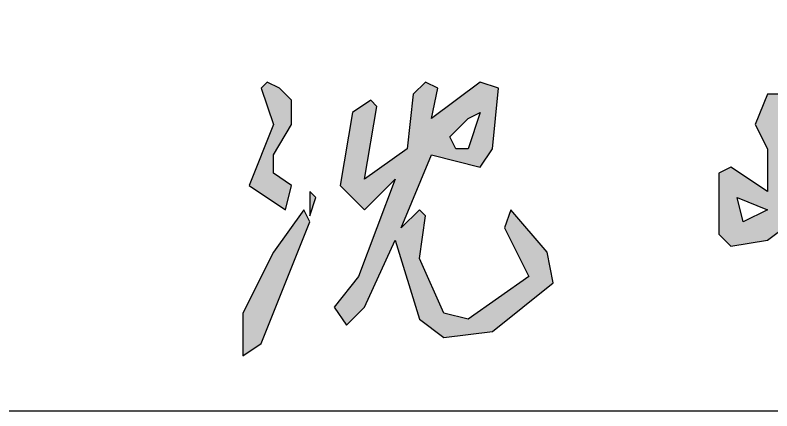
# Model space of a CAD drawing. Extents: x 9731685 to 18866768, y -962146 to 194094.
# Drawn here: x 9819025 to 9819965, y -512756 to -512264 of the extents above; entities that cross this region are included whole.
import ezdxf

# ---------------------------------------------------------------- set-up
doc = ezdxf.new("R2010")
doc.units = 0
doc.header["$LTSCALE"] = 1000
doc.layers.get('0').update_dxf_attribs({"linetype": 'CONTINUOUS'})

msp = doc.modelspace()

# ---------------------------------------------------------------- hatches: boundary and pattern name
at = {"linetype": 'Continuous'}
h = msp.add_hatch(color=256, dxfattribs=at)
h.paths.add_polyline_path([(9820050.32, -512475.88), (9820050.32, -512596.88), (9820065.44, -512619.57), (9820088.13, -512612.01), (9820073.01, -512566.63), (9820080.57, -512415.38), (9820057.88, -512407.82), (9820042.76, -512453.19), (9819982.26, -512483.44), (9819982.26, -512370.01), (9819974.69, -512362.44), (9819959.57, -512362.44), (9819944.44, -512400.26), (9819959.57, -512430.51), (9819959.57, -512483.44), (9819914.19, -512453.19), (9819899.07, -512460.76), (9819899.07, -512536.38), (9819914.19, -512551.51), (9819959.57, -512543.94)])
h.paths.add_polyline_path([(9819959.57, -512506.13), (9819929.32, -512521.26), (9819921.76, -512491.01)], flags=16)
h.paths.add_polyline_path([(9820231.82, -512347.32), (9820246.94, -512309.51), (9820277.19, -512294.38), (9820269.63, -512271.69), (9820246.94, -512271.69), (9820231.82, -512264.13), (9820216.69, -512294.38), (9820186.44, -512317.07), (9820163.76, -512294.38), (9820148.63, -512309.51), (9820156.19, -512332.19), (9820118.38, -512354.88), (9820125.94, -512377.57), (9820141.07, -512377.57), (9820163.76, -512354.88), (9820194.01, -512385.13)])
h.paths.add_polyline_path([(9820307.44, -512407.82), (9820307.44, -512370.01), (9820299.88, -512362.44), (9820239.38, -512385.13), (9820141.07, -512468.32), (9820141.07, -512392.69), (9820118.38, -512415.38), (9820118.38, -512483.44), (9820141.07, -512506.13), (9820209.13, -512438.07), (9820277.19, -512400.26), (9820246.94, -512453.19), (9820246.94, -512438.07), (9820216.69, -512438.07), (9820224.26, -512491.01), (9820156.19, -512543.94), (9820156.19, -512559.07), (9820178.88, -512566.63), (9820224.26, -512528.82), (9820231.82, -512566.63), (9820209.13, -512566.63), (9820148.63, -512612.01), (9820156.19, -512634.69), (9820224.26, -512604.44), (9820231.82, -512649.82), (9820254.51, -512642.26), (9820254.51, -512574.19), (9820307.44, -512612.01), (9820352.82, -512627.13), (9820375.51, -512627.13), (9820375.51, -512604.44), (9820299.88, -512574.19), (9820277.19, -512551.51), (9820254.51, -512551.51), (9820254.51, -512506.13), (9820292.32, -512468.32), (9820284.76, -512445.63)])
h = msp.add_hatch(color=256, dxfattribs=at)
h.paths.add_polyline_path([(9819345.57, -512460.76), (9819345.57, -512438.07), (9819368.26, -512400.26), (9819368.26, -512370.01), (9819353.14, -512354.88), (9819338.01, -512347.32), (9819330.45, -512354.88), (9819345.57, -512400.26), (9819315.32, -512475.88), (9819360.7, -512506.13), (9819368.26, -512475.88)])
h.paths.add_polyline_path([(9819398.51, -512491.01), (9819390.95, -512483.44), (9819390.95, -512513.69)])
h.paths.add_polyline_path([(9819390.95, -512521.26), (9819383.39, -512506.13), (9819345.57, -512559.07), (9819307.76, -512634.69), (9819307.76, -512687.63), (9819330.45, -512672.51)])
h.paths.add_polyline_path([(9819542.2, -512438.07), (9819602.7, -512453.19), (9819617.82, -512430.51), (9819625.39, -512354.88), (9819602.7, -512347.32), (9819542.2, -512392.69), (9819549.76, -512354.88), (9819534.64, -512347.32), (9819519.51, -512362.44), (9819511.95, -512430.51), (9819459.01, -512468.32), (9819474.14, -512377.57), (9819466.57, -512370.01), (9819443.89, -512385.13), (9819428.76, -512475.88), (9819459.01, -512506.13), (9819496.82, -512468.32), (9819451.45, -512589.32), (9819421.2, -512627.13), (9819436.32, -512649.82), (9819459.01, -512627.13), (9819496.82, -512543.94), (9819527.07, -512642.26), (9819557.32, -512664.94), (9819617.82, -512657.38), (9819693.45, -512596.88), (9819685.89, -512559.07), (9819640.51, -512506.13), (9819632.95, -512528.82), (9819663.2, -512589.32), (9819587.57, -512642.26), (9819557.32, -512634.69), (9819527.07, -512566.63), (9819534.64, -512513.69), (9819527.07, -512506.13), (9819504.39, -512528.82)])
h.paths.add_polyline_path([(9819564.89, -512415.38), (9819587.57, -512392.69), (9819602.7, -512385.13), (9819587.57, -512430.51), (9819572.45, -512430.51)], flags=16)

# ---------------------------------------------------------------- linework, layer by layer
msp.add_line((9817456.78, -512756.28), (9822956.78, -512756.28))
at = {"linetype": 'Continuous', "elevation": 231810862.25}
for points in [[(9819353.14, -512354.88), (9819338.01, -512347.32), (9819330.45, -512354.88), (9819345.57, -512400.26), (9819315.32, -512475.88), (9819360.7, -512506.13), (9819368.26, -512475.88), (9819345.57, -512460.76), (9819345.57, -512438.07), (9819368.26, -512400.26), (9819368.26, -512370.01), (9819353.14, -512354.88)], [(9819549.76, -512354.88), (9819534.64, -512347.32), (9819519.51, -512362.44), (9819511.95, -512430.51), (9819459.01, -512468.32), (9819474.14, -512377.57), (9819466.57, -512370.01), (9819443.89, -512385.13), (9819428.76, -512475.88), (9819459.01, -512506.13), (9819496.82, -512468.32), (9819451.45, -512589.32), (9819421.2, -512627.13), (9819436.32, -512649.82), (9819459.01, -512627.13), (9819496.82, -512543.94), (9819527.07, -512642.26), (9819557.32, -512664.94), (9819617.82, -512657.38), (9819693.45, -512596.88), (9819685.89, -512559.07), (9819640.51, -512506.13), (9819632.95, -512528.82), (9819663.2, -512589.32), (9819587.57, -512642.26), (9819557.32, -512634.69), (9819527.07, -512566.63), (9819534.64, -512513.69), (9819527.07, -512506.13), (9819504.39, -512528.82), (9819542.2, -512438.07), (9819602.7, -512453.19), (9819617.82, -512430.51), (9819625.39, -512354.88), (9819602.7, -512347.32), (9819542.2, -512392.69), (9819549.76, -512354.88)], [(9819982.26, -512370.01), (9819974.69, -512362.44), (9819959.57, -512362.44), (9819944.44, -512400.26), (9819959.57, -512430.51), (9819959.57, -512483.44), (9819914.19, -512453.19), (9819899.07, -512460.76), (9819899.07, -512536.38), (9819914.19, -512551.51), (9819959.57, -512543.94), (9820050.32, -512475.88), (9820050.32, -512596.88), (9820065.44, -512619.57), (9820088.13, -512612.01), (9820073.01, -512566.63), (9820080.57, -512415.38), (9820057.88, -512407.82), (9820042.76, -512453.19), (9819982.26, -512483.44), (9819982.26, -512370.01)], [(9819587.57, -512392.69), (9819602.7, -512385.13), (9819587.57, -512430.51), (9819572.45, -512430.51), (9819564.89, -512415.38), (9819587.57, -512392.69)], [(9819398.51, -512491.01), (9819390.95, -512483.44), (9819390.95, -512513.69), (9819398.51, -512491.01)], [(9819921.76, -512491.01), (9819959.57, -512506.13), (9819929.32, -512521.26), (9819921.76, -512491.01)], [(9819390.95, -512521.26), (9819383.39, -512506.13), (9819345.57, -512559.07), (9819307.76, -512634.69), (9819307.76, -512687.63), (9819330.45, -512672.51), (9819390.95, -512521.26)]]:
    msp.add_lwpolyline(points, dxfattribs=at)

doc.saveas('drawing.dxf')
